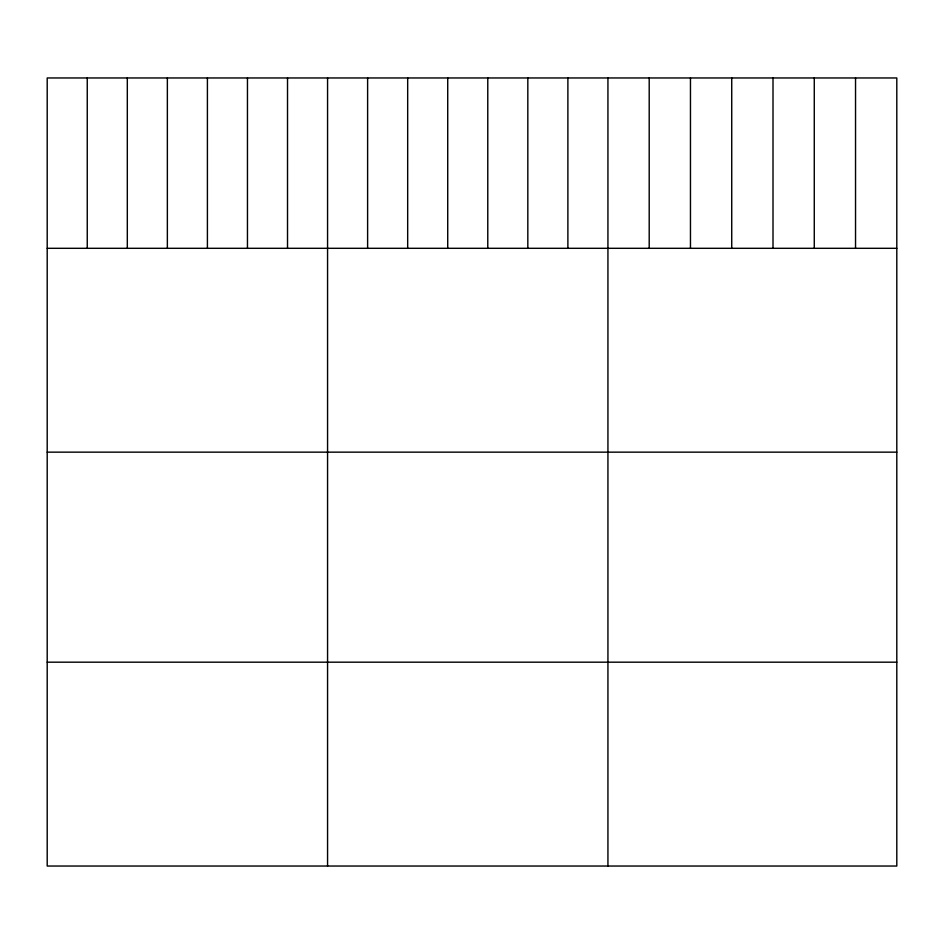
<?xml version="1.0" encoding="UTF-8"?>
<svg xmlns="http://www.w3.org/2000/svg" width="944" height="944" viewBox="0 0 944 944"><rect width="100%" height="100%" fill="white"/><g stroke="black" fill="none" stroke-linecap="round" stroke-linejoin="round"><path stroke-width="1.42" d="M896.8 248.307L896.8 866.037L47.2 866.037L47.2 77.963L896.8 77.963L896.8 248.307L47.2 248.307M47.2 452.152L896.8 452.152M47.2 662.181L896.8 662.181M855.535 77.963L855.535 248.307M814.271 77.963L814.271 248.307M773.006 77.963L773.006 248.307M731.73 77.963L731.73 248.307M690.465 77.963L690.465 248.307M649.201 77.963L649.201 248.307M607.936 77.963L607.936 866.037M567.887 77.963L567.887 248.307M527.826 77.963L527.826 248.307M487.777 77.963L487.777 248.307M447.727 77.963L447.727 248.307M407.678 77.963L407.678 248.307M367.617 77.963L367.617 248.307M327.568 77.963L327.568 866.037M287.519 77.963L287.519 248.307M247.458 77.963L247.458 248.307M207.409 77.963L207.409 248.307M167.359 77.963L167.359 248.307M127.31 77.963L127.31 248.307M87.249 77.963L87.249 248.307"/></g></svg>
